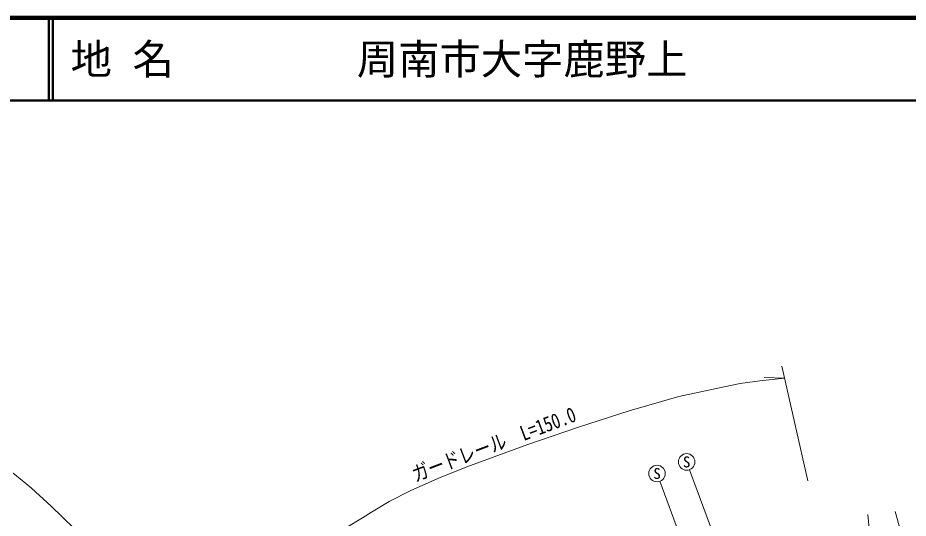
# Model space of a CAD drawing. Units: millimetres, scale not verified. Extents: x 40000 to 680000, y 20000 to 380000.
# Drawn here: x 363994 to 471749, y 319498 to 380000 of the extents above; entities that cross this region are included whole.
import ezdxf
from ezdxf.enums import TextEntityAlignment as Align

# ---------------------------------------------------------------- set-up
doc = ezdxf.new("R2010")
doc.units = ezdxf.units.MM
doc.header["$LTSCALE"] = 1000
for name, color, linetype, lineweight in [('M-BGD', 7, 'Continuous', 13), ('M-STR-HTXT', 7, 'Continuous', 13), ('M-STR-STRC', 7, 'Continuous', 13), ('M-TTL', 2, 'Continuous', 140), ('M-TTL-LINE', 7, 'Continuous', 50)]:
    doc.layers.add(name, color=color, linetype=linetype, lineweight=lineweight)
doc.layers.add('M-TTL-TXT', color=7, linetype='Continuous')
doc.styles.add('ＭＳ ゴシック', font='')
doc.styles.get('ＭＳ ゴシック').set_extended_font_data('MS Gothic')

msp = doc.modelspace()

# ---------------------------------------------------------------- linework, layer by layer
at = {"layer": 'M-BGD'}
for points in [[(470188, 320301), (470648, 318591), (470877, 317911), (471144, 317236), (471656, 316205), (472041, 315255), (472275, 314696), (472489, 313910), (472660, 313301), (472771, 312694), (472817, 311834), (472817, 311055), (472795, 310797), (472727, 310532), (472496, 309660)], [(448529, 303788), (450296, 305447), (451473, 306388), (452465, 307107), (453210, 307542), (455647, 308878), (458327, 310245), (459589, 310814), (461365, 311514), (462689, 312007), (463396, 312329), (464088, 312705), (464622, 312963), (465072, 313225), (465382, 313445), (465868, 313846), (466305, 314275), (466715, 314825), (466934, 315207), (467096, 315647), (467148, 316263), (467141, 316966), (466853, 319930)]]:
    msp.add_lwpolyline(points, dxfattribs=at)
at = {"layer": 'M-STR-HTXT'}
for p, q in [((456461, 337895), (459588, 324023)), ((456790, 336439), (454336, 336514)), ((452682, 305537), (445287, 325362)), ((449127, 303942), (441702, 323960))]:
    msp.add_line(p, q, dxfattribs=at)
for points in [[(403580, 318233), (405690, 319554), (406798, 320214), (408956, 321522), (411458, 322799), (414833, 324299), (418330, 325689), (425705, 328403), (431841, 330510), (437993, 332478), (443997, 334224), (449469, 335384), (451426, 335781), (453812, 336113), (456790, 336439)], [(363420, 324922), (364538, 324042), (365638, 323146), (368038, 320935), (370763, 318302)]]:
    msp.add_lwpolyline(points, dxfattribs=at)
at = {"layer": 'M-STR-STRC'}
for centre in [(444938, 326299), (441354, 324897)]:
    msp.add_circle(centre, 1000, dxfattribs=at)
at = {"layer": 'M-TTL'}
msp.add_line((680000, 380000), (40000, 380000), dxfattribs=at)
at = {"layer": 'M-TTL-LINE'}
for p, q in [((367750, 380000), (367750, 370000)), ((368250, 380000), (368250, 370000)), ((40000, 370000), (680000, 370000))]:
    msp.add_line(p, q, dxfattribs=at)

# ---------------------------------------------------------------- texts
at = {"layer": 'M-STR-HTXT', "style": 'ＭＳ ゴシック', "width": 0.8}
msp.add_text('ガードレール\u3000L=150.0', height=1833, rotation=20.753, dxfattribs=at).set_placement((422124, 327061), align=Align.BOTTOM_CENTER)
at = {"layer": 'M-STR-STRC', "style": 'ＭＳ ゴシック'}
for p in [(444938, 326299), (441354, 324897)]:
    msp.add_text('S', height=1320, dxfattribs=at).set_placement(p, align=Align.MIDDLE_CENTER)
at = {"layer": 'M-TTL-TXT', "style": 'ＭＳ ゴシック'}
for s, p in [('地 名', (370380, 375000)), ('周南市大字鹿野上', (405024, 375000))]:
    msp.add_text(s, height=3666, dxfattribs=at).set_placement(p, align=Align.MIDDLE_LEFT)

doc.saveas('drawing.dxf')
